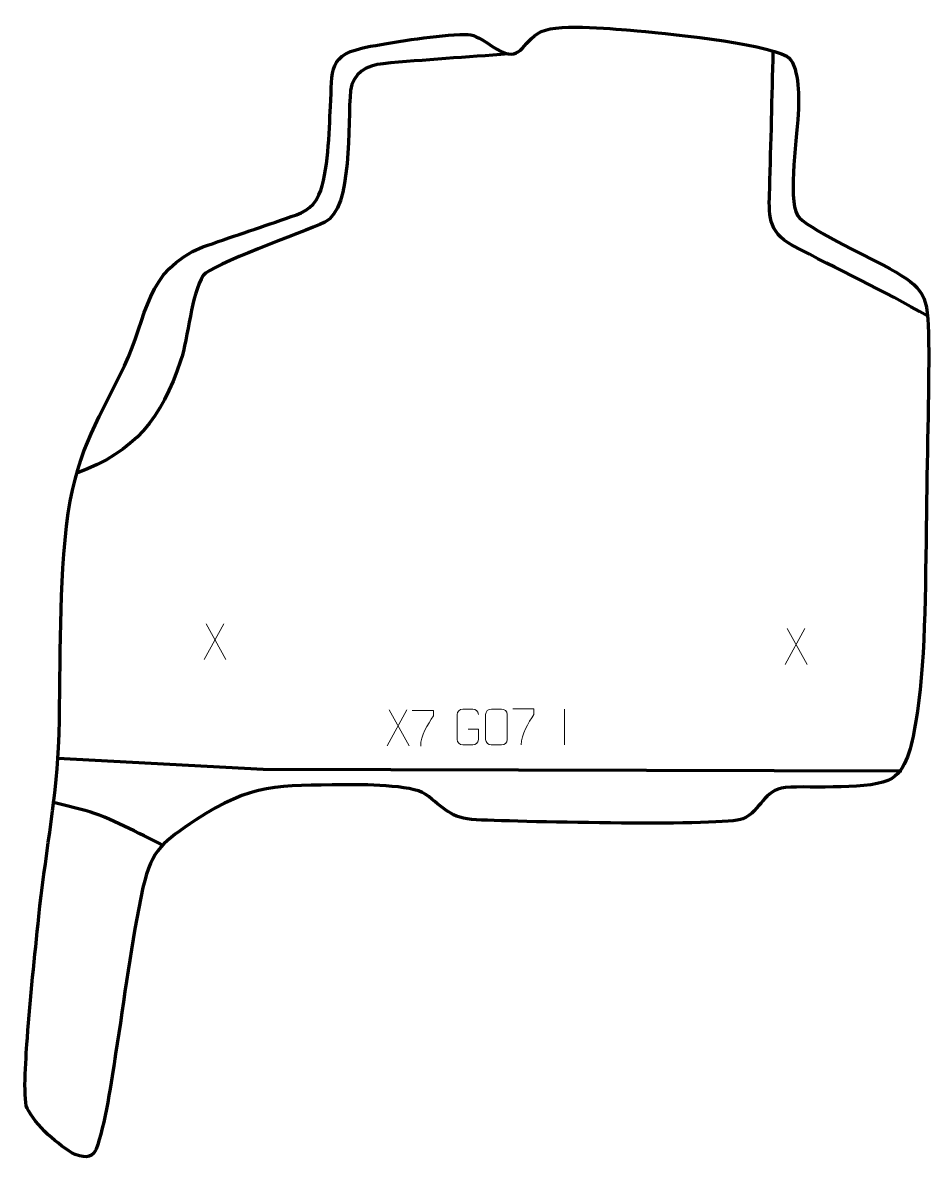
# Model space of a CAD drawing. Header units: millimetres. Extents: x 924 to 1555, y -93 to 699.
import ezdxf

# ---------------------------------------------------------------- set-up
doc = ezdxf.new("R2010")
doc.units = ezdxf.units.MM
doc.header["$MEASUREMENT"] = 0
doc.layers.add('layer 2', color=7, linetype='Continuous')
doc.layers.add('layer 3', color=7, linetype='Continuous')

msp = doc.modelspace()

# ---------------------------------------------------------------- linework, layer by layer
at = {"layer": 'layer 2', "color": 142, "lineweight": 158}
for points, knots in [([(1261.9556, 676.872), (1232.975, 674.6018), (1203.3892, 672.7807), (1174.5209, 670.0658), (1174.5209, 670.0658), (1163.4012, 669.02), (1153.408, 663.4256), (1151.9805, 651.4615), (1151.9805, 651.4615), (1149.4189, 628.6517), (1153.8266, 569.2919), (1133.9762, 559.7116), (1133.9762, 559.7116), (1117.9472, 551.9757), (1054.627, 530.4076), (1049.3074, 522.4881), (1049.3074, 522.4881), (1040.8593, 509.911), (1039.1071, 479.6213), (1033.5512, 463.0889), (1033.5512, 463.0889), (1020.2567, 423.5287), (1001.8821, 399.7499), (961.2231, 385.0556)], [0, 0, 0, 0, 0.14285714, 0.14285714, 0.14285714, 0.14285714, 0.28571429, 0.28571429, 0.28571429, 0.28571429, 0.42857143, 0.42857143, 0.42857143, 0.42857143, 0.57142857, 0.57142857, 0.57142857, 0.57142857, 0.71428571, 0.71428571, 0.71428571, 0.71428571, 1, 1, 1, 1]), ([(1553.9278, 494.2564), (1523.0078, 512.2731), (1491.1918, 526.6978), (1459.7659, 543.5798), (1459.7659, 543.5798), (1442.0304, 553.1073), (1443.312, 565.1189), (1443.8671, 582.9463), (1443.8671, 582.9463), (1444.8121, 614.8957), (1445.5505, 646.8364), (1446.3637, 678.7893)], [0, 0, 0, 0, 0.25, 0.25, 0.25, 0.25, 0.5, 0.5, 0.5, 0.5, 1, 1, 1, 1]), ([(948.1144, 186.5733), (948.1144, 186.5733), (1091.0787, 178.9034), (1091.0787, 178.9034), (1091.0787, 178.9034), (1091.0787, 178.9034), (1535.844, 177.7127), (1535.844, 177.7127)], [0, 0, 0, 0, 0.33333333, 0.33333333, 0.33333333, 0.33333333, 1, 1, 1, 1]), ([(1021.015, 125.9384), (1004.5077, 133.9518), (984.3137, 145.3244), (967.0051, 150.0883), (967.0051, 150.0883), (959.7397, 152.0879), (952.3758, 153.7089), (945.0697, 155.5506)], [0, 0, 0, 0, 0.33333333, 0.33333333, 0.33333333, 0.33333333, 1, 1, 1, 1])]:
    msp.add_open_spline(points, degree=3, knots=knots, dxfattribs=at)
at = {"layer": 'layer 3', "color": 242, "lineweight": 158}
msp.add_open_spline([(1346.9399, 693.3461), (1333.2148, 694.5165), (1292.8711, 698.5805), (1282.3601, 691.1939), (1282.3601, 691.1939), (1269.1258, 681.8936), (1269.9536, 669.3208), (1250.4246, 682.2835), (1250.4246, 682.2835), (1240.3926, 688.9425), (1237.4357, 690.4413), (1231.5713, 690.3846), (1231.5713, 690.3846), (1212.8759, 690.2041), (1184.3902, 685.4217), (1165.8104, 682.1479), (1165.8104, 682.1479), (1135.0382, 676.6285), (1139.5846, 666.0999), (1137.9295, 640.1834), (1137.9295, 640.1834), (1136.8274, 622.7908), (1136.6469, 594.1226), (1129.9104, 578.7666), (1129.9104, 578.7666), (1125.2123, 568.057), (1117.2843, 565.9763), (1106.8323, 562.2912), (1106.8323, 562.2912), (1087.6246, 555.5515), (1068.1246, 549.271), (1048.9995, 542.4361), (1048.9995, 542.4361), (1008.5496, 526.1749), (1010.8572, 494.2993), (994.3704, 459.5793), (994.3704, 459.5793), (973.1978, 415.9321), (960.2736, 398.3223), (954.0489, 347.9643), (954.0489, 347.9643), (948.3099, 296.1121), (950.3811, 245.5613), (948.5466, 193.7361), (948.5466, 193.7361), (946.5363, 154.7536), (938.7235, 115.3751), (934.7505, 76.2888), (934.7505, 76.2888), (931.9322, 48.4577), (928.7593, 19.6433), (926.8091, -8.1956), (926.8091, -8.1956), (926.1326, -17.8829), (923.5476, -49.641), (926.5537, -57.1237), (926.5537, -57.1237), (932.0061, -68.6577), (948.8596, -83.5625), (960.0004, -89.4292), (960.0004, -89.4292), (968.9124, -92.7569), (972.6402, -90.6148), (974.6517, -85.6367), (974.6517, -85.6367), (980.743, -70.0093), (985.5549, -36.6441), (988.2785, -19.426), (988.2785, -19.426), (994.2431, 18.8115), (999.2122, 58.6153), (1007.2302, 96.3572), (1007.2302, 96.3572), (1013.9621, 124.0834), (1021.5529, 128.014), (1044.0422, 143.5124), (1044.0422, 143.5124), (1083.0006, 169.1909), (1102.4115, 167.4047), (1147.1795, 167.9601), (1147.1795, 167.9601), (1159.9031, 168.0629), (1194.0874, 168.1163), (1203.9233, 161.488), (1203.9233, 161.488), (1217.3834, 152.0501), (1220.8549, 144.4023), (1239.5912, 143.5742), (1239.5912, 143.5742), (1274.2041, 142.0442), (1412.4748, 139.0148), (1425.0758, 144.1912), (1425.0758, 144.1912), (1438.119, 150.3293), (1439.2925, 164.2131), (1454.9206, 166.143), (1454.9206, 166.143), (1472.5449, 167.3517), (1515.5916, 163.9355), (1529.0004, 172.3749), (1529.0004, 172.3749), (1540.7175, 179.7495), (1543.3428, 199.3246), (1545.6742, 212.2274), (1545.6742, 212.2274), (1552.1852, 248.261), (1552.332, 303.7115), (1552.9823, 356.9656), (1552.9823, 356.9656), (1553.5527, 403.6827), (1555.0291, 448.2832), (1554.5137, 482.3805), (1554.5137, 482.3805), (1554.0585, 512.5001), (1548.773, 515.3924), (1523.2272, 529.7134), (1523.2272, 529.7134), (1511.9894, 535.8585), (1468.4242, 556.1402), (1463.1696, 564.3916), (1463.1696, 564.3916), (1456.1369, 576.9127), (1463.3387, 621.389), (1463.8851, 638.456), (1463.8851, 638.456), (1464.1626, 647.1251), (1464.3584, 670.3691), (1455.7549, 675.2474), (1455.7549, 675.2474), (1439.2431, 684.6098), (1369.2062, 691.4574), (1346.9399, 693.3461)], degree=3, knots=[0, 0, 0, 0, 0.02941176, 0.02941176, 0.02941176, 0.02941176, 0.05882353, 0.05882353, 0.05882353, 0.05882353, 0.08823529, 0.08823529, 0.08823529, 0.08823529, 0.11764706, 0.11764706, 0.11764706, 0.11764706, 0.14705882, 0.14705882, 0.14705882, 0.14705882, 0.17647059, 0.17647059, 0.17647059, 0.17647059, 0.20588235, 0.20588235, 0.20588235, 0.20588235, 0.23529412, 0.23529412, 0.23529412, 0.23529412, 0.26470588, 0.26470588, 0.26470588, 0.26470588, 0.29411765, 0.29411765, 0.29411765, 0.29411765, 0.32352941, 0.32352941, 0.32352941, 0.32352941, 0.35294118, 0.35294118, 0.35294118, 0.35294118, 0.38235294, 0.38235294, 0.38235294, 0.38235294, 0.41176471, 0.41176471, 0.41176471, 0.41176471, 0.44117647, 0.44117647, 0.44117647, 0.44117647, 0.47058824, 0.47058824, 0.47058824, 0.47058824, 0.5, 0.5, 0.5, 0.5, 0.52941176, 0.52941176, 0.52941176, 0.52941176, 0.55882353, 0.55882353, 0.55882353, 0.55882353, 0.58823529, 0.58823529, 0.58823529, 0.58823529, 0.61764706, 0.61764706, 0.61764706, 0.61764706, 0.64705882, 0.64705882, 0.64705882, 0.64705882, 0.67647059, 0.67647059, 0.67647059, 0.67647059, 0.70588235, 0.70588235, 0.70588235, 0.70588235, 0.73529412, 0.73529412, 0.73529412, 0.73529412, 0.76470588, 0.76470588, 0.76470588, 0.76470588, 0.79411765, 0.79411765, 0.79411765, 0.79411765, 0.82352941, 0.82352941, 0.82352941, 0.82352941, 0.85294118, 0.85294118, 0.85294118, 0.85294118, 0.88235294, 0.88235294, 0.88235294, 0.88235294, 0.91176471, 0.91176471, 0.91176471, 0.91176471, 0.94117647, 0.94117647, 0.94117647, 0.94117647, 1, 1, 1, 1], dxfattribs=at)
at = {"layer": 'layer 3', "color": 250, "lineweight": 9}
for points in [[(1063.6866, 280.1472), (1063.6866, 280.1472), (1049.946, 255.2514), (1049.946, 255.2514)], [(1051.4006, 280.1472), (1051.4006, 280.1472), (1065.1412, 255.1937), (1065.1412, 255.1937)], [(1468.4327, 276.7076), (1468.4327, 276.7076), (1454.6921, 251.8118), (1454.6921, 251.8118)], [(1456.1467, 276.7076), (1456.1467, 276.7076), (1469.8873, 251.7541), (1469.8873, 251.7541)], [(1191.1722, 220.1004), (1191.1722, 220.1004), (1177.4316, 195.2046), (1177.4316, 195.2046)], [(1178.8862, 220.1004), (1178.8862, 220.1004), (1192.6268, 195.1469), (1192.6268, 195.1469)], [(1301.0153, 220.7509), (1301.0153, 220.7509), (1301.0153, 195.7768), (1301.0153, 195.7768)]]:
    msp.add_open_spline(points, degree=3, dxfattribs=at)
for points, knots in [([(1194.8394, 219.7535), (1194.8394, 219.7535), (1209.6555, 219.7535), (1209.6555, 219.7535), (1209.6555, 219.7535), (1209.6552, 218.5039), (1209.6552, 217.2543), (1209.6555, 216.0045), (1209.6555, 216.0045), (1205.6611, 210.0074), (1200.7459, 202.1738), (1200.7459, 194.795)], [0, 0, 0, 0, 0.25, 0.25, 0.25, 0.25, 0.5, 0.5, 0.5, 0.5, 1, 1, 1, 1]), ([(1233.811, 206.7346), (1233.811, 206.7346), (1240.9791, 206.7346), (1240.9791, 206.7346), (1240.9791, 206.7346), (1240.9791, 206.7346), (1240.9791, 199.5665), (1240.9791, 199.5665), (1240.9791, 199.5665), (1240.8394, 197.2431), (1239.1622, 195.7635), (1237.0144, 195.7527), (1237.0144, 195.7527), (1234.6826, 195.7531), (1232.3506, 195.7531), (1230.0191, 195.7527), (1230.0191, 195.7527), (1228.0942, 195.6473), (1226.122, 197.5318), (1226.1332, 199.5491), (1226.1332, 199.5491), (1226.1336, 205.3192), (1226.1336, 211.0889), (1226.1332, 216.8582), (1226.1332, 216.8582), (1226.1374, 218.9963), (1227.8842, 220.7155), (1230.0365, 220.7021), (1230.0365, 220.7021), (1232.3622, 220.7021), (1234.6883, 220.7021), (1237.0144, 220.7021), (1237.0144, 220.7021), (1238.9611, 220.7375), (1240.9525, 219.246), (1240.9791, 216.8083)], [0, 0, 0, 0, 0.1, 0.1, 0.1, 0.1, 0.2, 0.2, 0.2, 0.2, 0.3, 0.3, 0.3, 0.3, 0.4, 0.4, 0.4, 0.4, 0.5, 0.5, 0.5, 0.5, 0.6, 0.6, 0.6, 0.6, 0.7, 0.7, 0.7, 0.7, 0.8, 0.8, 0.8, 0.8, 1, 1, 1, 1]), ([(1249.9754, 220.7249), (1252.3415, 220.7249), (1254.708, 220.7249), (1257.0745, 220.7249), (1257.0745, 220.7249), (1259.055, 220.7605), (1261.081, 219.2662), (1261.1081, 216.8241), (1261.1081, 216.8241), (1261.1077, 211.0667), (1261.1077, 205.3089), (1261.1081, 199.5507), (1261.1081, 199.5507), (1260.966, 197.2231), (1259.2596, 195.7408), (1257.0745, 195.73), (1257.0745, 195.73), (1254.7021, 195.7304), (1252.3297, 195.7304), (1249.9577, 195.73), (1249.9577, 195.73), (1247.9992, 195.6244), (1245.9928, 197.5123), (1246.0042, 199.5333), (1246.0042, 199.5333), (1246.0046, 205.3139), (1246.0046, 211.0942), (1246.0042, 216.874), (1246.0042, 216.874), (1246.0085, 219.016), (1247.7856, 220.7385), (1249.9754, 220.7249)], [0, 0, 0, 0, 0.11111111, 0.11111111, 0.11111111, 0.11111111, 0.22222222, 0.22222222, 0.22222222, 0.22222222, 0.33333333, 0.33333333, 0.33333333, 0.33333333, 0.44444444, 0.44444444, 0.44444444, 0.44444444, 0.55555556, 0.55555556, 0.55555556, 0.55555556, 0.66666667, 0.66666667, 0.66666667, 0.66666667, 0.77777778, 0.77777778, 0.77777778, 0.77777778, 1, 1, 1, 1]), ([(1264.8394, 220.7535), (1264.8394, 220.7535), (1279.6555, 220.7535), (1279.6555, 220.7535), (1279.6555, 220.7535), (1279.6552, 219.5039), (1279.6552, 218.2543), (1279.6555, 217.0045), (1279.6555, 217.0045), (1275.6611, 211.0074), (1270.7459, 203.1738), (1270.7459, 195.795)], [0, 0, 0, 0, 0.25, 0.25, 0.25, 0.25, 0.5, 0.5, 0.5, 0.5, 1, 1, 1, 1])]:
    msp.add_open_spline(points, degree=3, knots=knots, dxfattribs=at)

doc.saveas('drawing.dxf')
